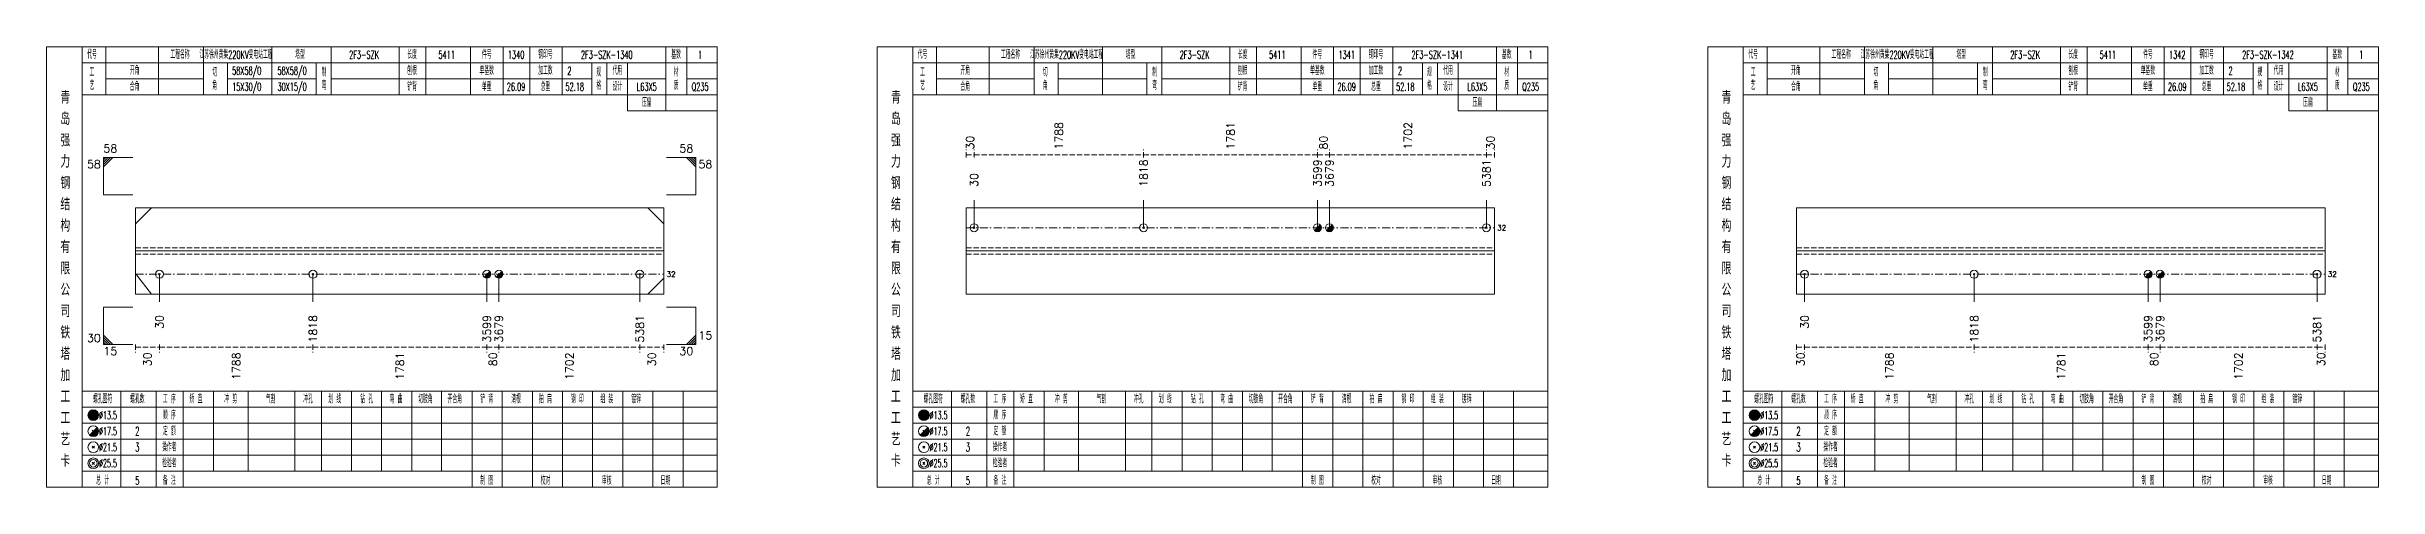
# Model space of a CAD drawing. Extents: x 0 to 4623, y -1159 to 4890.
# Drawn here: x 1246 to 2120, y 0 to 165 of the extents above; entities that cross this region are included whole.
import ezdxf
from ezdxf.enums import TextEntityAlignment as Align

# ---------------------------------------------------------------- set-up
doc = ezdxf.new("R2010")
doc.units = 0
doc.header["$MEASUREMENT"] = 0
doc.linetypes.add('一点画线', pattern=[5.2, 3, -1, 0.2, -1])
doc.linetypes.add('虚线', pattern=[2.75, 2, -0.75])
doc.layers.get('0').update_dxf_attribs({"linetype": 'CONTINUOUS', "lineweight": 25})
for name, color, linetype, lineweight in [('1', 7, 'CONTINUOUS', 25), ('4', 7, 'CONTINUOUS', 25), ('5', 7, 'CONTINUOUS', 25)]:
    doc.layers.add(name, color=color, linetype=linetype, lineweight=lineweight)
doc.styles.get("Standard").update_dxf_attribs({"font": 'simplex.shx', "width": 0.7, "height": 3, "bigfont": 'gbhzfs.shx'})

# ---------------------------------------------------------------- blocks, each defined once
blk = doc.blocks.new('孔21.5')
at = {"layer": '5', "color": 7, "linetype": 'Continuous', "lineweight": 13}
for p, q in [((-0.2, -0.2), (0.2, 0.2)), ((-0.2, 0.2), (0.2, -0.2))]:
    blk.add_line(p, q, dxfattribs=at)
blk.add_circle((0, 0), 1, dxfattribs=at)
blk = doc.blocks.new('孔17.5')
at = {"layer": '5', "color": 7, "linetype": 'Continuous', "lineweight": 13}
for p, q in [((-0.707, -0.707), (0.707, 0.707)), ((-0.2, 0.2), (0.2, -0.2))]:
    blk.add_line(p, q, dxfattribs=at)
blk.add_circle((0, 0), 1, dxfattribs=at)
for radius in [0.9, 0.8, 0.7, 0.6, 0.5, 0.4, 0.3, 0.2, 0.1]:
    blk.add_arc((0, 0), radius, 225, 45, dxfattribs=at)

msp = doc.modelspace()

# ---------------------------------------------------------------- linework, layer by layer
at = {"color": 7, "linetype": 'Continuous', "lineweight": 13}
for p, q in [((1266.9, 123.5), (1277.9, 123.5)), ((1266.9, 109.5), (1266.9, 123.5)), ((1267.775, 123.5), (1266.9, 122.625)), ((1268.65, 123.5), (1266.9, 121.75)), ((1269.525, 123.5), (1266.9, 120.875)), ((1270.4, 123.5), (1266.9, 120)), ((1489, 123.5), (1478, 123.5)), ((1485.5, 123.5), (1489, 120)), ((1486.375, 123.5), (1489, 120.875)), ((1487.25, 123.5), (1489, 121.75)), ((1488.125, 123.5), (1489, 122.625)), ((1489, 109.5), (1489, 123.5)), ((1266.9, 109.5), (1277.9, 109.5)), ((1489, 109.5), (1478, 109.5)), ((1593.3, 97.19), (1593.3, 107.5)), ((1656.858, 97.19), (1656.858, 107.5)), ((1722.062, 97.19), (1722.062, 107.5)), ((1726.562, 97.19), (1726.562, 107.5)), ((1785.4, 97.19), (1785.4, 107.5)), ((1278.9, 98.69), (1284.9, 104.69)), ((1477, 98.69), (1471, 104.69)), ((1278.9, 80.019), (1284.9, 72.31)), ((1287.9, 79.81), (1287.9, 69.5)), ((1345.458, 79.81), (1345.458, 69.5)), ((1410.662, 79.81), (1410.662, 69.5)), ((1415.162, 79.81), (1415.162, 69.5)), ((1468, 79.81), (1468, 69.5)), ((1904.7, 79.81), (1904.7, 69.5)), ((1968.258, 79.81), (1968.258, 69.5)), ((2033.462, 79.81), (2033.462, 69.5)), ((2037.962, 79.81), (2037.962, 69.5)), ((2096.8, 79.81), (2096.8, 69.5)), ((1477, 78.31), (1471, 72.31)), ((1266.9, 67.5), (1277.9, 67.5)), ((1266.9, 67.5), (1266.9, 53.5)), ((1489, 67.5), (1478, 67.5)), ((1489, 67.5), (1489, 53.5)), ((1270.4, 53.5), (1266.9, 57)), ((1269.525, 53.5), (1266.9, 56.125)), ((1268.65, 53.5), (1266.9, 55.25)), ((1267.775, 53.5), (1266.9, 54.375)), ((1266.9, 53.5), (1277.9, 53.5)), ((1489, 53.5), (1478, 53.5)), ((1485.5, 53.5), (1489, 57)), ((1486.375, 53.5), (1489, 56.125)), ((1487.25, 53.5), (1489, 55.25)), ((1488.125, 53.5), (1489, 54.375))]:
    msp.add_line(p, q, dxfattribs=at)
at = {"color": 8, "linetype": '虚线', "lineweight": 9}
for p, q in [((1590.3, 123.5), (1590.3, 126.5)), ((1590.3, 124.5), (1593.3, 124.5)), ((1593.3, 123.5), (1593.3, 126.5)), ((1593.3, 123.5), (1593.3, 126.5)), ((1593.3, 124.5), (1656.858, 124.5)), ((1656.858, 123.5), (1656.858, 126.5)), ((1656.858, 123.5), (1656.858, 126.5)), ((1656.858, 124.5), (1722.062, 124.5)), ((1722.062, 123.5), (1722.062, 126.5)), ((1722.062, 123.5), (1722.062, 126.5)), ((1722.062, 124.5), (1726.562, 124.5)), ((1726.562, 123.5), (1726.562, 126.5)), ((1726.562, 123.5), (1726.562, 126.5)), ((1726.562, 124.5), (1785.4, 124.5)), ((1785.4, 123.5), (1785.4, 126.5)), ((1785.4, 123.5), (1785.4, 126.5)), ((1785.4, 124.5), (1788.4, 124.5)), ((1788.4, 123.5), (1788.4, 126.5)), ((1278.9, 53.5), (1278.9, 50.5)), ((1278.9, 52.5), (1287.9, 52.5)), ((1287.9, 53.5), (1287.9, 50.5)), ((1287.9, 53.5), (1287.9, 50.5)), ((1287.9, 52.5), (1345.458, 52.5)), ((1345.458, 53.5), (1345.458, 50.5)), ((1345.458, 53.5), (1345.458, 50.5)), ((1345.458, 52.5), (1410.662, 52.5)), ((1410.662, 53.5), (1410.662, 50.5)), ((1410.662, 53.5), (1410.662, 50.5)), ((1410.662, 52.5), (1415.162, 52.5)), ((1415.162, 53.5), (1415.162, 50.5)), ((1415.162, 53.5), (1415.162, 50.5)), ((1415.162, 52.5), (1468, 52.5)), ((1468, 53.5), (1468, 50.5)), ((1468, 53.5), (1468, 50.5)), ((1468, 52.5), (1477, 52.5)), ((1477, 53.5), (1477, 50.5)), ((1901.7, 53.5), (1901.7, 50.5)), ((1901.7, 52.5), (1904.7, 52.5)), ((1904.7, 53.5), (1904.7, 50.5)), ((1904.7, 53.5), (1904.7, 50.5)), ((1904.7, 52.5), (1968.258, 52.5)), ((1968.258, 53.5), (1968.258, 50.5)), ((1968.258, 53.5), (1968.258, 50.5)), ((1968.258, 52.5), (2033.462, 52.5)), ((2033.462, 53.5), (2033.462, 50.5)), ((2033.462, 53.5), (2033.462, 50.5)), ((2033.462, 52.5), (2037.962, 52.5)), ((2037.962, 53.5), (2037.962, 50.5)), ((2037.962, 53.5), (2037.962, 50.5)), ((2037.962, 52.5), (2096.8, 52.5)), ((2096.8, 53.5), (2096.8, 50.5)), ((2096.8, 53.5), (2096.8, 50.5)), ((2096.8, 52.5), (2099.8, 52.5)), ((2099.8, 53.5), (2099.8, 50.5))]:
    msp.add_line(p, q, dxfattribs=at)
at = {"color": 7, "linetype": 'Continuous', "lineweight": 18}
for p, q in [((1278.9, 104.69), (1278.9, 72.31)), ((1278.9, 104.69), (1477, 104.69)), ((1477, 104.69), (1477, 72.31)), ((1590.3, 104.69), (1590.3, 72.31)), ((1590.3, 104.69), (1788.4, 104.69)), ((1788.4, 104.69), (1788.4, 72.31)), ((1901.7, 104.69), (1901.7, 72.31)), ((1901.7, 104.69), (2099.8, 104.69)), ((2099.8, 104.69), (2099.8, 72.31)), ((1278.9, 88.5), (1477, 88.5)), ((1590.3, 88.5), (1788.4, 88.5)), ((1901.7, 88.5), (2099.8, 88.5))]:
    msp.add_line(p, q, dxfattribs=at)
at = {"color": 3, "linetype": '一点画线', "lineweight": 13}
for p, q in [((1590.3, 97.19), (1788.4, 97.19)), ((1278.9, 79.81), (1477, 79.81)), ((1901.7, 79.81), (2099.8, 79.81))]:
    msp.add_line(p, q, dxfattribs=at)
at = {"color": 1, "linetype": '虚线', "lineweight": 18}
for p, q in [((1278.9, 89.69), (1477, 89.69)), ((1590.3, 89.69), (1788.4, 89.69)), ((1901.7, 89.69), (2099.8, 89.69)), ((1278.9, 87.31), (1477, 87.31)), ((1590.3, 87.31), (1788.4, 87.31)), ((1901.7, 87.31), (2099.8, 87.31))]:
    msp.add_line(p, q, dxfattribs=at)
at = {"layer": '1', "color": 7, "linetype": 'Continuous', "lineweight": 18}
for p, q in [((1278.9, 72.31), (1477, 72.31)), ((1590.3, 72.31), (1788.4, 72.31)), ((1901.7, 72.31), (2099.8, 72.31))]:
    msp.add_line(p, q, dxfattribs=at)
at = {"layer": '4', "color": 1, "linetype": 'Continuous', "lineweight": 18}
for p, q in [((1258.9, 0), (1258.9, 165)), ((1258.9, 159), (1497, 159)), ((1267.8, 147), (1267.8, 165)), ((1287.6, 147), (1287.6, 165)), ((1304.4, 147), (1304.4, 165)), ((1313.4, 147), (1313.4, 159)), ((1330, 147), (1330, 165)), ((1346.7, 147), (1346.7, 159)), ((1352.3, 147), (1352.3, 165)), ((1377.8, 147), (1377.8, 165)), ((1387.8, 147), (1387.8, 165)), ((1404.5, 147), (1404.5, 165)), ((1416.7, 147), (1416.7, 165)), ((1426.7, 147), (1426.7, 165)), ((1438.9, 147), (1438.9, 165)), ((1450, 147), (1450, 159)), ((1455.6, 147), (1455.6, 159)), ((1463.4, 141), (1463.4, 159)), ((1477.8, 141), (1477.8, 165)), ((1485.6, 147), (1485.6, 165)), ((1570.3, 0), (1570.3, 165)), ((1570.3, 159), (1808.4, 159)), ((1579.2, 147), (1579.2, 165)), ((1599, 147), (1599, 165)), ((1615.8, 147), (1615.8, 165)), ((1624.8, 147), (1624.8, 159)), ((1641.4, 147), (1641.4, 165)), ((1658.1, 147), (1658.1, 159)), ((1663.7, 147), (1663.7, 165)), ((1689.2, 147), (1689.2, 165)), ((1699.2, 147), (1699.2, 165)), ((1715.9, 147), (1715.9, 165)), ((1728.1, 147), (1728.1, 165)), ((1738.1, 147), (1738.1, 165)), ((1750.3, 147), (1750.3, 165)), ((1761.4, 147), (1761.4, 159)), ((1767, 147), (1767, 159)), ((1774.8, 141), (1774.8, 159)), ((1789.2, 141), (1789.2, 165)), ((1797, 147), (1797, 165)), ((1881.7, 0), (1881.7, 165)), ((1881.7, 159), (2119.8, 159)), ((1890.6, 147), (1890.6, 165)), ((1910.4, 147), (1910.4, 165)), ((1927.2, 147), (1927.2, 165)), ((1936.2, 147), (1936.2, 159)), ((1952.8, 147), (1952.8, 165)), ((1969.5, 147), (1969.5, 159)), ((1975.1, 147), (1975.1, 165)), ((2000.6, 147), (2000.6, 165)), ((2010.6, 147), (2010.6, 165)), ((2027.3, 147), (2027.3, 165)), ((2039.5, 147), (2039.5, 165)), ((2049.5, 147), (2049.5, 165)), ((2061.7, 147), (2061.7, 165)), ((2072.8, 147), (2072.8, 159)), ((2078.4, 147), (2078.4, 159)), ((2086.2, 141), (2086.2, 159)), ((2100.6, 141), (2100.6, 165)), ((2108.4, 147), (2108.4, 165)), ((1267.8, 153), (1304.4, 153)), ((1313.4, 153), (1346.7, 153)), ((1352.3, 153), (1450, 153)), ((1455.6, 153), (1477.8, 153)), ((1485.6, 153), (1497, 153)), ((1579.2, 153), (1615.8, 153)), ((1624.8, 153), (1658.1, 153)), ((1663.7, 153), (1761.4, 153)), ((1767, 153), (1789.2, 153)), ((1797, 153), (1808.4, 153)), ((1890.6, 153), (1927.2, 153)), ((1936.2, 153), (1969.5, 153)), ((1975.1, 153), (2072.8, 153)), ((2078.4, 153), (2100.6, 153)), ((2108.4, 153), (2119.8, 153)), ((1258.9, 147), (1497, 147)), ((1463.4, 141), (1497, 141)), ((1570.3, 147), (1808.4, 147)), ((1774.8, 141), (1808.4, 141)), ((1881.7, 147), (2119.8, 147)), ((2086.2, 141), (2119.8, 141)), ((1258.9, 36), (1497, 36)), ((1273.4, 0), (1273.4, 36)), ((1286.7, 0), (1286.7, 36)), ((1296.8, 0), (1296.8, 36)), ((1308.2, 6), (1308.2, 36)), ((1321.1, 6), (1321.1, 36)), ((1338.7, 6), (1338.7, 36)), ((1348.6, 6), (1348.6, 36)), ((1359.9, 6), (1359.9, 36)), ((1371.2, 6), (1371.2, 36)), ((1382.5, 6), (1382.5, 36)), ((1393.7, 6), (1393.7, 36)), ((1405.1, 6), (1405.1, 36)), ((1416.4, 6), (1416.4, 36)), ((1427.7, 6), (1427.7, 36)), ((1439, 6), (1439, 36)), ((1450.3, 6), (1450.3, 36)), ((1461.6, 6), (1461.6, 36)), ((1472.9, 6), (1472.9, 36)), ((1484.2, 6), (1484.2, 36)), ((1570.3, 36), (1808.4, 36)), ((1584.8, 0), (1584.8, 36)), ((1598.1, 0), (1598.1, 36)), ((1608.2, 0), (1608.2, 36)), ((1619.6, 6), (1619.6, 36)), ((1632.5, 6), (1632.5, 36)), ((1650.1, 6), (1650.1, 36)), ((1660, 6), (1660, 36)), ((1671.3, 6), (1671.3, 36)), ((1682.6, 6), (1682.6, 36)), ((1693.9, 6), (1693.9, 36)), ((1705.1, 6), (1705.1, 36)), ((1716.5, 6), (1716.5, 36)), ((1727.8, 6), (1727.8, 36)), ((1739.1, 6), (1739.1, 36)), ((1750.4, 6), (1750.4, 36)), ((1761.7, 6), (1761.7, 36)), ((1773, 6), (1773, 36)), ((1784.3, 6), (1784.3, 36)), ((1795.6, 6), (1795.6, 36)), ((1881.7, 36), (2119.8, 36)), ((1896.2, 0), (1896.2, 36)), ((1909.5, 0), (1909.5, 36)), ((1919.6, 0), (1919.6, 36)), ((1931, 6), (1931, 36)), ((1943.9, 6), (1943.9, 36)), ((1961.5, 6), (1961.5, 36)), ((1971.4, 6), (1971.4, 36)), ((1982.7, 6), (1982.7, 36)), ((1994, 6), (1994, 36)), ((2005.3, 6), (2005.3, 36)), ((2016.5, 6), (2016.5, 36)), ((2027.9, 6), (2027.9, 36)), ((2039.2, 6), (2039.2, 36)), ((2050.5, 6), (2050.5, 36)), ((2061.8, 6), (2061.8, 36)), ((2073.1, 6), (2073.1, 36)), ((2084.4, 6), (2084.4, 36)), ((2095.7, 6), (2095.7, 36)), ((2107, 6), (2107, 36)), ((1258.9, 30), (1497, 30)), ((1570.3, 30), (1808.4, 30)), ((1881.7, 30), (2119.8, 30)), ((1258.9, 24), (1497, 24)), ((1258.9, 18), (1497, 18)), ((1570.3, 24), (1808.4, 24)), ((1570.3, 18), (1808.4, 18)), ((1881.7, 24), (2119.8, 24)), ((1881.7, 18), (2119.8, 18)), ((1258.9, 12), (1497, 12)), ((1570.3, 12), (1808.4, 12)), ((1881.7, 12), (2119.8, 12)), ((1258.9, 6), (1497, 6)), ((1405.1, 0), (1405.1, 6)), ((1416.4, 0), (1416.4, 6)), ((1427.7, 0), (1427.7, 6)), ((1439, 0), (1439, 6)), ((1450.3, 0), (1450.3, 6)), ((1461.6, 0), (1461.6, 6)), ((1472.9, 0), (1472.9, 6)), ((1484.2, 0), (1484.2, 6)), ((1570.3, 6), (1808.4, 6)), ((1716.5, 0), (1716.5, 6)), ((1727.8, 0), (1727.8, 6)), ((1739.1, 0), (1739.1, 6)), ((1750.4, 0), (1750.4, 6)), ((1761.7, 0), (1761.7, 6)), ((1773, 0), (1773, 6)), ((1784.3, 0), (1784.3, 6)), ((1795.6, 0), (1795.6, 6)), ((1881.7, 6), (2119.8, 6)), ((2027.9, 0), (2027.9, 6)), ((2039.2, 0), (2039.2, 6)), ((2050.5, 0), (2050.5, 6)), ((2061.8, 0), (2061.8, 6)), ((2073.1, 0), (2073.1, 6)), ((2084.4, 0), (2084.4, 6)), ((2095.7, 0), (2095.7, 6)), ((2107, 0), (2107, 6))]:
    msp.add_line(p, q, dxfattribs=at)
at = {"layer": '4', "color": 7, "linetype": 'Continuous', "lineweight": 13}
for p, q in [((1262.9, 26.8), (1263.3, 27.2)), ((1263.3, 26.8), (1262.9, 27.2)), ((1574.3, 26.8), (1574.7, 27.2)), ((1574.7, 26.8), (1574.3, 27.2)), ((1885.7, 26.8), (1886.1, 27.2)), ((1886.1, 26.8), (1885.7, 27.2)), ((1261.686, 19.586), (1264.514, 22.414)), ((1262.7, 21.4), (1263.5, 20.6)), ((1573.086, 19.586), (1575.914, 22.414)), ((1574.1, 21.4), (1574.9, 20.6)), ((1884.486, 19.586), (1887.314, 22.414)), ((1885.5, 21.4), (1886.3, 20.6)), ((1262.7, 14.6), (1263.5, 15.4)), ((1262.7, 15.4), (1263.5, 14.6)), ((1262.7, 8.6), (1263.5, 9.4)), ((1262.7, 9.4), (1263.5, 8.6)), ((1574.1, 14.6), (1574.9, 15.4)), ((1574.1, 15.4), (1574.9, 14.6)), ((1574.1, 8.6), (1574.9, 9.4)), ((1574.1, 9.4), (1574.9, 8.6)), ((1885.5, 14.6), (1886.3, 15.4)), ((1885.5, 15.4), (1886.3, 14.6)), ((1885.5, 8.6), (1886.3, 9.4)), ((1885.5, 9.4), (1886.3, 8.6))]:
    msp.add_line(p, q, dxfattribs=at)
at = {"layer": '4', "color": 1, "linetype": 'Continuous', "lineweight": 18}
for points in [[(1245.6, 165), (1245.6, 0), (1497, 0), (1497, 165)], [(1557, 165), (1557, 0), (1808.4, 0), (1808.4, 165)], [(1868.4, 165), (1868.4, 0), (2119.8, 0), (2119.8, 165)]]:
    msp.add_lwpolyline(points, close=True, dxfattribs=at)
at = {"layer": '4', "color": 7, "linetype": 'Continuous', "lineweight": 13}
for centre, radius in [((1263.1, 27), 2), ((1263.1, 27), 1.8), ((1263.1, 27), 1.6), ((1263.1, 27), 1.4), ((1263.1, 27), 1.2), ((1263.1, 27), 1), ((1263.1, 27), 0.8), ((1263.1, 27), 0.6), ((1263.1, 27), 0.4), ((1263.1, 27), 0.2), ((1574.5, 27), 2), ((1574.5, 27), 1.8), ((1574.5, 27), 1.6), ((1574.5, 27), 1.4), ((1574.5, 27), 1.2), ((1574.5, 27), 1), ((1574.5, 27), 0.8), ((1574.5, 27), 0.6), ((1574.5, 27), 0.4), ((1574.5, 27), 0.2), ((1885.9, 27), 2), ((1885.9, 27), 1.8), ((1885.9, 27), 1.6), ((1885.9, 27), 1.4), ((1885.9, 27), 1.2), ((1885.9, 27), 1), ((1885.9, 27), 0.8), ((1885.9, 27), 0.6), ((1885.9, 27), 0.4), ((1885.9, 27), 0.2), ((1263.1, 21), 2), ((1574.5, 21), 2), ((1885.9, 21), 2), ((1263.1, 15), 2), ((1263.1, 9), 2), ((1263.1, 9), 1.4), ((1574.5, 15), 2), ((1574.5, 9), 2), ((1574.5, 9), 1.4), ((1885.9, 15), 2), ((1885.9, 9), 2), ((1885.9, 9), 1.4)]:
    msp.add_circle(centre, radius, dxfattribs=at)
for centre, radius in [((1263.1, 21), 1.8), ((1263.1, 21), 1.6), ((1263.1, 21), 1.4), ((1263.1, 21), 1.2), ((1263.1, 21), 1), ((1263.1, 21), 0.8), ((1263.1, 21), 0.6), ((1263.1, 21), 0.4), ((1263.1, 21), 0.2), ((1574.5, 21), 1.8), ((1574.5, 21), 1.6), ((1574.5, 21), 1.4), ((1574.5, 21), 1.2), ((1574.5, 21), 1), ((1574.5, 21), 0.8), ((1574.5, 21), 0.6), ((1574.5, 21), 0.4), ((1574.5, 21), 0.2), ((1885.9, 21), 1.8), ((1885.9, 21), 1.6), ((1885.9, 21), 1.4), ((1885.9, 21), 1.2), ((1885.9, 21), 1), ((1885.9, 21), 0.8), ((1885.9, 21), 0.6), ((1885.9, 21), 0.4), ((1885.9, 21), 0.2)]:
    msp.add_arc(centre, radius, 225, 45, dxfattribs=at)

# ---------------------------------------------------------------- block references
at = {"color": 7, "linetype": 'Continuous', "lineweight": 13, "xscale": 1.5, "yscale": 1.5, "zscale": 1.5}
for name, p in [('孔21.5', (1593.3, 97.19)), ('孔21.5', (1656.858, 97.19)), ('孔17.5', (1722.062, 97.19)), ('孔17.5', (1726.562, 97.19)), ('孔21.5', (1785.4, 97.19))]:
    msp.add_blockref(name, p, dxfattribs=at)
at = {"layer": '1', "color": 7, "linetype": 'Continuous', "lineweight": 13, "xscale": 1.5, "yscale": 1.5, "zscale": 1.5}
for name, p in [('孔21.5', (1287.9, 79.81)), ('孔21.5', (1345.458, 79.81)), ('孔17.5', (1410.662, 79.81)), ('孔17.5', (1415.162, 79.81)), ('孔21.5', (1468, 79.81)), ('孔21.5', (1904.7, 79.81)), ('孔21.5', (1968.258, 79.81)), ('孔17.5', (2033.462, 79.81)), ('孔17.5', (2037.962, 79.81)), ('孔21.5', (2096.8, 79.81))]:
    msp.add_blockref(name, p, dxfattribs=at)

# ---------------------------------------------------------------- texts
at = {"color": 8, "linetype": 'Continuous', "lineweight": 9}
for s, p in [('30', (1591.8, 126.5)), ('1788', (1625.079, 126.5)), ('1781', (1689.46, 126.5)), ('80', (1724.312, 126.5)), ('1702', (1755.981, 126.5)), ('30', (1786.9, 126.5))]:
    msp.add_text(s, height=3, rotation=90, dxfattribs=at).set_placement(p, align=Align.MIDDLE_LEFT)
at = {"color": 7, "linetype": 'Continuous', "lineweight": 13}
for s, p in [('58', (1265.9, 122.5)), ('30', (1488, 52.5))]:
    msp.add_text(s, height=3, dxfattribs=at).set_placement(p, align=Align.TOP_RIGHT)
for s, p in [('58', (1266.9, 124.5)), ('15', (1490, 54.5))]:
    msp.add_text(s, height=3, dxfattribs=at).set_placement(p, align=Align.BOTTOM_LEFT)
for s, p in [('58', (1488, 124.5)), ('30', (1265.9, 53.5))]:
    msp.add_text(s, height=3, dxfattribs=at).set_placement(p, align=Align.BOTTOM_RIGHT)
for s, p in [('58', (1490, 122.5)), ('15', (1266.9, 52.5))]:
    msp.add_text(s, height=3, dxfattribs=at).set_placement(p, align=Align.TOP_LEFT)
for s, p in [('1818', (1656.858, 112.5)), ('30', (1593.3, 112.5)), ('3599', (1722.062, 112.5)), ('3679', (1726.562, 112.5)), ('5381', (1785.4, 112.5))]:
    msp.add_text(s, height=3, rotation=90, dxfattribs=at).set_placement(p, align=Align.MIDDLE_LEFT)
for p in [(1789.4, 97.19), (1478, 79.81), (2100.8, 79.81)]:
    msp.add_text('32', height=2, dxfattribs=at).set_placement(p, align=Align.MIDDLE_LEFT)
at = {"color": 8, "linetype": 'Continuous', "lineweight": 9}
for s, p in [('30', (1283.4, 50.5)), ('1788', (1316.679, 50.5)), ('1781', (1378.06, 50.5)), ('80', (1412.912, 50.5)), ('1702', (1441.581, 50.5)), ('30', (1472.5, 50.5)), ('30', (1903.2, 50.5)), ('1788', (1936.479, 50.5)), ('1781', (2000.86, 50.5)), ('80', (2035.712, 50.5)), ('1702', (2067.381, 50.5)), ('30', (2098.3, 50.5))]:
    msp.add_text(s, height=3, rotation=90, dxfattribs=at).set_placement(p, align=Align.MIDDLE_RIGHT)
at = {"layer": '1', "color": 7, "linetype": 'Continuous', "lineweight": 13}
for s, p in [('30', (1287.9, 64.5)), ('1818', (1345.458, 64.5)), ('3599', (1410.662, 64.5)), ('3679', (1415.162, 64.5)), ('5381', (1468, 64.5)), ('30', (1904.7, 64.5)), ('1818', (1968.258, 64.5)), ('3599', (2033.462, 64.5)), ('3679', (2037.962, 64.5)), ('5381', (2096.8, 64.5))]:
    msp.add_text(s, height=3, rotation=90, dxfattribs=at).set_placement(p, align=Align.MIDDLE_RIGHT)
at = {"layer": '4', "color": 1, "linetype": 'Continuous', "lineweight": 13}
for s, height, width, p in [('代号', 3, 0.6, (1262.6, 162)), ('开角', 3, 0.6, (1278.6, 156)), ('工程名称', 3, 0.6, (1295.6, 162)), ('江苏徐州黄集220KV变电站工程', 3, 0.6, (1316.6, 162)), ('58X58/0', 3, 0.6, (1320.6, 156)), ('58X58/0', 3, 0.6, (1337.6, 156)), ('塔型', 3, 0.6, (1340.6, 162)), ('2F3-SZK', 3, 0.6, (1364.6, 162)), ('刨根', 3, 0.6, (1382.6, 156)), ('长度', 3, 0.6, (1382.6, 162)), ('5411', 3, 0.6, (1395.6, 162)), ('单基数', 3, 0.6, (1410.6, 156)), ('件号', 3, 0.6, (1410.6, 162)), ('1340', 3, 0.6, (1421.6, 162)), ('加工数', 3, 0.6, (1432.6, 156)), ('钢印号', 3, 0.6, (1432.6, 162)), ('2', 3, 0.6, (1441.6, 156)), ('2F3-SZK-1340', 3, 0.6, (1455.6, 162)), ('代用', 3, 0.6, (1459.6, 156)), ('基数', 3, 0.6, (1481.6, 162)), ('1', 3, 0.6, (1490.6, 162)), ('代号', 3, 0.6, (1574, 162)), ('开角', 3, 0.6, (1590, 156)), ('工程名称', 3, 0.6, (1607, 162)), ('江苏徐州黄集220KV变电站工程', 3, 0.6, (1628, 162)), ('塔型', 3, 0.6, (1652, 162)), ('2F3-SZK', 3, 0.6, (1676, 162)), ('刨根', 3, 0.6, (1694, 156)), ('长度', 3, 0.6, (1694, 162)), ('5411', 3, 0.6, (1707, 162)), ('单基数', 3, 0.6, (1722, 156)), ('件号', 3, 0.6, (1722, 162)), ('1341', 3, 0.6, (1733, 162)), ('加工数', 3, 0.6, (1744, 156)), ('钢印号', 3, 0.6, (1744, 162)), ('2', 3, 0.6, (1753, 156)), ('2F3-SZK-1341', 3, 0.6, (1767, 162)), ('代用', 3, 0.6, (1771, 156)), ('基数', 3, 0.6, (1793, 162)), ('1', 3, 0.6, (1802, 162)), ('代号', 3, 0.6, (1885.4, 162)), ('开角', 3, 0.6, (1901.4, 156)), ('工程名称', 3, 0.6, (1918.4, 162)), ('江苏徐州黄集220KV变电站工程', 3, 0.6, (1939.4, 162)), ('塔型', 3, 0.6, (1963.4, 162)), ('2F3-SZK', 3, 0.6, (1987.4, 162)), ('刨根', 3, 0.6, (2005.4, 156)), ('长度', 3, 0.6, (2005.4, 162)), ('5411', 3, 0.6, (2018.4, 162)), ('单基数', 3, 0.6, (2033.4, 156)), ('件号', 3, 0.6, (2033.4, 162)), ('1342', 3, 0.6, (2044.4, 162)), ('加工数', 3, 0.6, (2055.4, 156)), ('钢印号', 3, 0.6, (2055.4, 162)), ('2', 3, 0.6, (2064.4, 156)), ('2F3-SZK-1342', 3, 0.6, (2078.4, 162)), ('代用', 3, 0.6, (2082.4, 156)), ('基数', 3, 0.6, (2104.4, 162)), ('1', 3, 0.6, (2113.4, 162)), ('青', 4.6, 0.8, (1252.6, 146)), ('工', 3, 0.6, (1262.6, 155.4)), ('艺', 3, 0.6, (1262.6, 150.4)), ('合角', 3, 0.6, (1278.6, 150)), ('切', 3, 0.6, (1308.6, 155.4)), ('角', 3, 0.6, (1308.6, 150.4)), ('15X30/0', 3, 0.6, (1320.6, 150)), ('30X15/0', 3, 0.6, (1337.6, 150)), ('制', 3, 0.6, (1349.6, 155.4)), ('弯', 3, 0.6, (1349.6, 150.4)), ('铲背', 3, 0.6, (1382.6, 150)), ('单重', 3, 0.6, (1410.6, 150)), ('26.09', 3, 0.6, (1421.6, 150)), ('总重', 3, 0.6, (1432.6, 150)), ('52.18', 3, 0.6, (1443.6, 150)), ('格', 3, 0.6, (1452.6, 150.4)), ('规', 3, 0.6, (1452.6, 155.4)), ('设计', 3, 0.6, (1459.6, 150)), ('L63X5', 3, 0.6, (1470.6, 150)), ('材', 3, 0.6, (1481.6, 155.4)), ('质', 3, 0.6, (1481.6, 150.4)), ('Q235', 3, 0.6, (1490.6, 150)), ('青', 4.6, 0.8, (1564, 146)), ('工', 3, 0.6, (1574, 155.4)), ('艺', 3, 0.6, (1574, 150.4)), ('合角', 3, 0.6, (1590, 150)), ('切', 3, 0.6, (1620, 155.4)), ('角', 3, 0.6, (1620, 150.4)), ('制', 3, 0.6, (1661, 155.4)), ('弯', 3, 0.6, (1661, 150.4)), ('铲背', 3, 0.6, (1694, 150)), ('单重', 3, 0.6, (1722, 150)), ('26.09', 3, 0.6, (1733, 150)), ('总重', 3, 0.6, (1744, 150)), ('52.18', 3, 0.6, (1755, 150)), ('格', 3, 0.6, (1764, 150.4)), ('规', 3, 0.6, (1764, 155.4)), ('设计', 3, 0.6, (1771, 150)), ('L63X5', 3, 0.6, (1782, 150)), ('材', 3, 0.6, (1793, 155.4)), ('质', 3, 0.6, (1793, 150.4)), ('Q235', 3, 0.6, (1802, 150)), ('青', 4.6, 0.8, (1875.4, 146)), ('工', 3, 0.6, (1885.4, 155.4)), ('艺', 3, 0.6, (1885.4, 150.4)), ('合角', 3, 0.6, (1901.4, 150)), ('切', 3, 0.6, (1931.4, 155.4)), ('角', 3, 0.6, (1931.4, 150.4)), ('制', 3, 0.6, (1972.4, 155.4)), ('弯', 3, 0.6, (1972.4, 150.4)), ('铲背', 3, 0.6, (2005.4, 150)), ('单重', 3, 0.6, (2033.4, 150)), ('26.09', 3, 0.6, (2044.4, 150)), ('总重', 3, 0.6, (2055.4, 150)), ('52.18', 3, 0.6, (2066.4, 150)), ('格', 3, 0.6, (2075.4, 150.4)), ('规', 3, 0.6, (2075.4, 155.4)), ('设计', 3, 0.6, (2082.4, 150)), ('L63X5', 3, 0.6, (2093.4, 150)), ('材', 3, 0.6, (2104.4, 155.4)), ('质', 3, 0.6, (2104.4, 150.4)), ('Q235', 3, 0.6, (2113.4, 150)), ('岛', 4.6, 0.8, (1252.6, 138)), ('压扁', 3, 0.6, (1470.6, 144)), ('岛', 4.6, 0.8, (1564, 138)), ('压扁', 3, 0.6, (1782, 144)), ('岛', 4.6, 0.8, (1875.4, 138)), ('压扁', 3, 0.6, (2093.4, 144)), ('强', 4.6, 0.8, (1252.6, 130)), ('强', 4.6, 0.8, (1564, 130)), ('强', 4.6, 0.8, (1875.4, 130)), ('力', 4.6, 0.8, (1252.6, 122)), ('力', 4.6, 0.8, (1564, 122)), ('力', 4.6, 0.8, (1875.4, 122)), ('钢', 4.6, 0.8, (1252.6, 114)), ('钢', 4.6, 0.8, (1564, 114)), ('钢', 4.6, 0.8, (1875.4, 114)), ('结', 4.6, 0.8, (1252.6, 106)), ('结', 4.6, 0.8, (1564, 106)), ('结', 4.6, 0.8, (1875.4, 106)), ('构', 4.6, 0.8, (1252.6, 98)), ('构', 4.6, 0.8, (1564, 98)), ('构', 4.6, 0.8, (1875.4, 98)), ('有', 4.6, 0.8, (1252.6, 90)), ('有', 4.6, 0.8, (1564, 90)), ('有', 4.6, 0.8, (1875.4, 90)), ('限', 4.6, 0.8, (1252.6, 82)), ('限', 4.6, 0.8, (1564, 82)), ('限', 4.6, 0.8, (1875.4, 82)), ('公', 4.6, 0.8, (1252.6, 74)), ('公', 4.6, 0.8, (1564, 74)), ('公', 4.6, 0.8, (1875.4, 74)), ('司', 4.6, 0.8, (1252.6, 66)), ('司', 4.6, 0.8, (1564, 66)), ('司', 4.6, 0.8, (1875.4, 66)), ('铁', 4.6, 0.8, (1252.6, 58)), ('塔', 4.6, 0.8, (1252.6, 50)), ('铁', 4.6, 0.8, (1564, 58)), ('塔', 4.6, 0.8, (1564, 50)), ('铁', 4.6, 0.8, (1875.4, 58)), ('塔', 4.6, 0.8, (1875.4, 50)), ('加', 4.6, 0.8, (1252.6, 42)), ('加', 4.6, 0.8, (1564, 42)), ('加', 4.6, 0.8, (1875.4, 42)), ('工', 4.6, 0.8, (1252.6, 34)), ('工', 4.6, 0.8, (1564, 34)), ('工', 4.6, 0.8, (1875.4, 34)), ('工', 4.6, 0.8, (1252.6, 26)), ('螺孔图符', 3, 0.6, (1266.6, 33)), ('%%C13.5', 3, 0.5, (1268.6, 27)), ('螺孔数', 3, 0.6, (1279.6, 33)), ('顺 序', 3, 0.6, (1291.6, 27)), ('工 序', 3, 0.6, (1291.6, 33)), ('矫 直', 3, 0.6, (1301.6, 33)), ('冲 剪', 3, 0.6, (1314.6, 33)), ('气割', 3, 0.6, (1329.6, 33)), ('冲孔', 3, 0.6, (1343.6, 33)), ('划 线', 3, 0.6, (1353.6, 33)), ('钻 孔', 3, 0.6, (1365.6, 33)), ('弯 曲', 3, 0.6, (1376.6, 33)), ('切肢角', 3, 0.6, (1387.6, 33)), ('开合角', 3, 0.6, (1398.6, 33)), ('铲 背', 3, 0.6, (1410.6, 33)), ('清根', 3, 0.6, (1421.6, 33)), ('拍 扁', 3, 0.6, (1432.6, 33)), ('钢 印', 3, 0.6, (1444.6, 33)), ('组 装', 3, 0.6, (1455.6, 33)), ('镀锌', 3, 0.6, (1466.6, 33)), ('工', 4.6, 0.8, (1564, 26)), ('螺孔图符', 3, 0.6, (1578, 33)), ('%%C13.5', 3, 0.5, (1580, 27)), ('螺孔数', 3, 0.6, (1591, 33)), ('顺 序', 3, 0.6, (1603, 27)), ('工 序', 3, 0.6, (1603, 33)), ('矫 直', 3, 0.6, (1613, 33)), ('冲 剪', 3, 0.6, (1626, 33)), ('气割', 3, 0.6, (1641, 33)), ('冲孔', 3, 0.6, (1655, 33)), ('划 线', 3, 0.6, (1665, 33)), ('钻 孔', 3, 0.6, (1677, 33)), ('弯 曲', 3, 0.6, (1688, 33)), ('切肢角', 3, 0.6, (1699, 33)), ('开合角', 3, 0.6, (1710, 33)), ('铲 背', 3, 0.6, (1722, 33)), ('清根', 3, 0.6, (1733, 33)), ('拍 扁', 3, 0.6, (1744, 33)), ('钢 印', 3, 0.6, (1756, 33)), ('组 装', 3, 0.6, (1767, 33)), ('镀锌', 3, 0.6, (1778, 33)), ('工', 4.6, 0.8, (1875.4, 26)), ('螺孔图符', 3, 0.6, (1889.4, 33)), ('%%C13.5', 3, 0.5, (1891.4, 27)), ('螺孔数', 3, 0.6, (1902.4, 33)), ('顺 序', 3, 0.6, (1914.4, 27)), ('工 序', 3, 0.6, (1914.4, 33)), ('矫 直', 3, 0.6, (1924.4, 33)), ('冲 剪', 3, 0.6, (1937.4, 33)), ('气割', 3, 0.6, (1952.4, 33)), ('冲孔', 3, 0.6, (1966.4, 33)), ('划 线', 3, 0.6, (1976.4, 33)), ('钻 孔', 3, 0.6, (1988.4, 33)), ('弯 曲', 3, 0.6, (1999.4, 33)), ('切肢角', 3, 0.6, (2010.4, 33)), ('开合角', 3, 0.6, (2021.4, 33)), ('铲 背', 3, 0.6, (2033.4, 33)), ('清根', 3, 0.6, (2044.4, 33)), ('拍 扁', 3, 0.6, (2055.4, 33)), ('钢 印', 3, 0.6, (2067.4, 33)), ('组 装', 3, 0.6, (2078.4, 33)), ('镀锌', 3, 0.6, (2089.4, 33)), ('艺', 4.6, 0.8, (1252.6, 18)), ('%%C17.5', 3, 0.5, (1268.6, 21)), ('2', 3.2, 0.6, (1279.6, 21)), ('定 额', 3, 0.6, (1291.6, 21)), ('艺', 4.6, 0.8, (1564, 18)), ('%%C17.5', 3, 0.5, (1580, 21)), ('2', 3.2, 0.6, (1591, 21)), ('定 额', 3, 0.6, (1603, 21)), ('艺', 4.6, 0.8, (1875.4, 18)), ('%%C17.5', 3, 0.5, (1891.4, 21)), ('2', 3.2, 0.6, (1902.4, 21)), ('定 额', 3, 0.6, (1914.4, 21)), ('卡', 4.6, 0.8, (1252.6, 10)), ('%%C21.5', 3, 0.5, (1268.6, 15)), ('%%C25.5', 3, 0.5, (1268.6, 9)), ('3', 3.2, 0.6, (1279.6, 15)), ('检验者', 3, 0.6, (1291.6, 9)), ('操作者', 3, 0.6, (1291.6, 15)), ('卡', 4.6, 0.8, (1564, 10)), ('%%C21.5', 3, 0.5, (1580, 15)), ('%%C25.5', 3, 0.5, (1580, 9)), ('3', 3.2, 0.6, (1591, 15)), ('检验者', 3, 0.6, (1603, 9)), ('操作者', 3, 0.6, (1603, 15)), ('卡', 4.6, 0.8, (1875.4, 10)), ('%%C21.5', 3, 0.5, (1891.4, 15)), ('%%C25.5', 3, 0.5, (1891.4, 9)), ('3', 3.2, 0.6, (1902.4, 15)), ('检验者', 3, 0.6, (1914.4, 9)), ('操作者', 3, 0.6, (1914.4, 15)), ('总 计', 3, 0.6, (1266.6, 2.5)), ('5', 3, 0.6, (1279.6, 2.5)), ('备 注', 3, 0.6, (1291.6, 2.5)), ('制 图', 3, 0.6, (1410.6, 2.5)), ('校对', 3, 0.6, (1432.6, 2.5)), ('审核', 3, 0.6, (1455.6, 2.5)), ('日期', 3, 0.6, (1477.6, 2.5)), ('总 计', 3, 0.6, (1578, 2.5)), ('5', 3, 0.6, (1591, 2.5)), ('备 注', 3, 0.6, (1603, 2.5)), ('制 图', 3, 0.6, (1722, 2.5)), ('校对', 3, 0.6, (1744, 2.5)), ('审核', 3, 0.6, (1767, 2.5)), ('日期', 3, 0.6, (1789, 2.5)), ('总 计', 3, 0.6, (1889.4, 2.5)), ('5', 3, 0.6, (1902.4, 2.5)), ('备 注', 3, 0.6, (1914.4, 2.5)), ('制 图', 3, 0.6, (2033.4, 2.5)), ('校对', 3, 0.6, (2055.4, 2.5)), ('审核', 3, 0.6, (2078.4, 2.5)), ('日期', 3, 0.6, (2100.4, 2.5))]:
    msp.add_text(s, height=height, dxfattribs=dict(at, width=width)).set_placement(p, align=Align.MIDDLE_CENTER)

doc.saveas('drawing.dxf')
